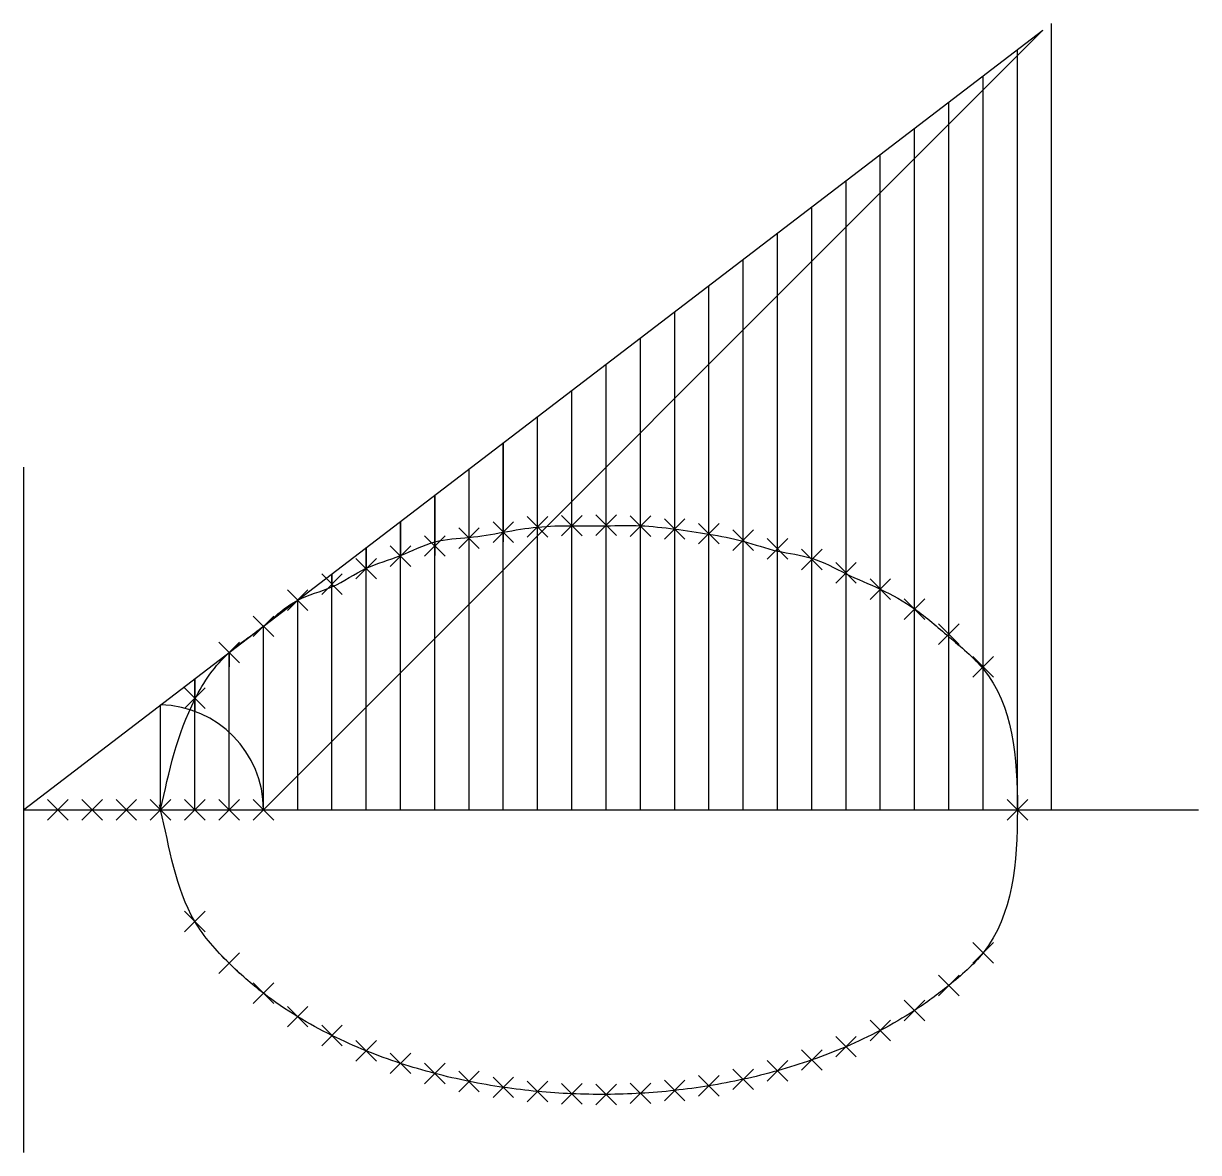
# Model space of a CAD drawing. Header units: millimetres. Extents: x 123 to 466, y 174 to 503.
import ezdxf

# ---------------------------------------------------------------- set-up
doc = ezdxf.new("R2010")
doc.units = ezdxf.units.MM
doc.header["$MEASUREMENT"] = 0
doc.header["$PDMODE"] = 3
doc.header["$PDSIZE"] = 3

msp = doc.modelspace()

# ---------------------------------------------------------------- linework, layer by layer
for p, q in [((123.28, 273.72), (420.72, 501.16)), ((423.28, 273.72), (423.28, 503.12)), ((413.28, 273.72), (413.28, 495.47)), ((403.28, 273.72), (403.28, 487.83)), ((393.28, 273.72), (393.28, 480.18)), ((383.28, 273.72), (383.28, 472.53)), ((373.28, 273.72), (373.28, 464.89)), ((363.28, 273.72), (363.28, 457.24)), ((353.28, 273.72), (353.28, 449.59)), ((343.28, 273.72), (343.28, 441.95)), ((333.28, 273.72), (333.28, 434.3)), ((323.28, 273.72), (323.28, 426.65)), ((313.28, 273.72), (313.28, 419.01)), ((303.28, 273.72), (303.28, 411.36)), ((293.28, 273.72), (293.28, 403.71)), ((283.28, 273.72), (283.28, 396.07)), ((273.28, 273.72), (273.28, 388.42)), ((263.28, 273.72), (263.28, 380.77)), ((263.28, 380.77), (263.28, 351.87)), ((123.28, 373.72), (123.28, 173.72)), ((123.28, 373.72), (123.28, 273.72)), ((253.28, 273.72), (253.28, 373.13)), ((243.28, 273.72), (243.28, 365.48)), ((243.28, 365.48), (243.28, 347.88)), ((243.28, 365.48), (243.28, 351.87)), ((243.28, 365.48), (243.28, 351.87)), ((233.28, 273.72), (233.28, 357.83)), ((233.28, 357.83), (233.28, 347.88)), ((223.28, 273.72), (223.28, 350.19)), ((223.28, 350.19), (223.28, 350.19)), ((223.28, 350.19), (223.28, 344.18)), ((263.28, 351.87), (263.28, 351.87)), ((213.28, 273.72), (213.28, 342.54)), ((213.28, 342.54), (213.28, 342.54)), ((213.28, 342.54), (213.28, 338.76)), ((203.28, 273.72), (203.28, 334.89)), ((363.28, 273.72), (363.28, 334.89)), ((363.28, 273.72), (363.28, 334.89)), ((193.28, 273.72), (193.28, 327.25)), ((193.28, 273.72), (193.28, 327.25)), ((183.28, 273.72), (183.28, 319.6)), ((183.28, 319.6), (183.28, 315.38)), ((183.28, 315.38), (183.28, 319.6)), ((173.28, 273.72), (173.28, 311.95)), ((173.28, 311.95), (173.28, 311.95)), ((173.28, 311.95), (173.28, 302.42)), ((163.28, 273.72), (163.28, 304.31)), ((193.28, 273.72), (193.28, 296.34)), ((193.28, 273.72), (466.13, 273.72))]:
    msp.add_line(p, q)
at = {"color": 4}
msp.add_line((193.28, 273.72), (420.72, 501.16), dxfattribs=at)
at = {"color": 3}
msp.add_line((123.28, 273.72), (193.28, 273.72), dxfattribs=at)
msp.add_arc((162.69, 273.72), 30.59, 0, 88.8908)
msp.add_spline([(163.28, 273.72), (173.28, 305.94), (183.28, 319.6), (193.28, 327.25), (203.28, 334.89), (213.28, 338.76), (223.28, 344.18), (233.28, 347.88), (243.28, 351.87), (253.28, 353.19), (263.28, 354.7), (273.28, 356.2), (283.28, 356.6), (293.28, 356.58), (303.28, 356.58), (313.28, 355.62), (323.28, 354.13), (333.28, 352.06), (343.28, 349.2), (353.28, 347.1), (363.28, 342.58), (373.28, 338.06), (383.28, 332.34), (393.28, 324.21), (403.28, 314.87), (413.28, 273.72), (403.28, 231.99), (393.28, 222.47), (383.28, 215.17), (373.28, 209.34), (363.28, 204.59), (353.28, 200.71), (343.28, 197.56), (333.28, 195.07), (323.28, 193.17), (313.28, 191.82), (303.28, 190.99), (293.28, 190.67), (283.28, 190.84), (273.28, 191.53), (263.28, 192.72), (253.28, 194.46), (243.28, 196.78), (233.28, 199.73), (223.28, 203.38), (213.28, 207.87), (203.28, 213.34), (193.28, 220.19), (183.28, 228.94), (173.28, 241.14), (163.28, 273.72), (162.94, 275.11)], degree=3)
for p in [(263.28, 354.72), (273.28, 356.25), (283.28, 356.6), (293.28, 356.77), (303.28, 356.45), (313.28, 355.62), (323.28, 354.27), (243.28, 350.66), (253.28, 352.98), (333.28, 352.37), (233.28, 347.71), (343.28, 349.88), (353.28, 346.73), (223.28, 344.06), (363.28, 342.85), (213.28, 339.57), (373.28, 338.1), (203.28, 334.89), (383.28, 332.27), (193.28, 327.25), (393.28, 324.97), (183.28, 319.6), (403.28, 315.45), (173.28, 306.31), (133.28, 273.72), (143.28, 273.72), (153.28, 273.72), (163.28, 273.72), (173.28, 273.72), (183.28, 273.72), (193.28, 273.72), (413.28, 273.72), (173.28, 241.14), (403.28, 231.99), (183.28, 228.94), (193.28, 220.19), (393.28, 222.47), (203.28, 213.34), (383.28, 215.17), (213.28, 207.87), (373.28, 209.34), (223.28, 203.38), (363.28, 204.59), (233.28, 199.73), (353.28, 200.71), (243.28, 196.78), (343.28, 197.56), (253.28, 194.46), (263.28, 192.72), (323.28, 193.17), (333.28, 195.07), (273.28, 191.53), (283.28, 190.84), (293.28, 190.67), (303.28, 190.99), (313.28, 191.82)]:
    msp.add_point(p)

doc.saveas('drawing.dxf')
